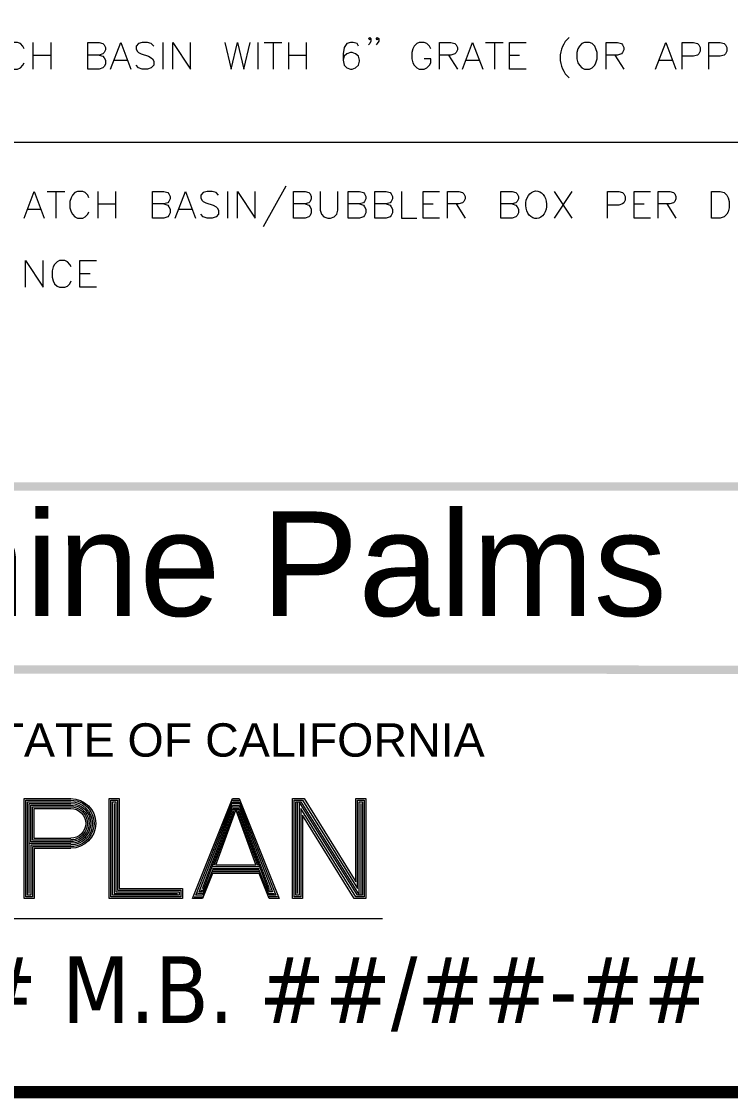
# Model space of a CAD drawing. Header units: millimetres. Extents: x -419 to 20046, y -14642 to 2638.
# Drawn here: x 30.054 to 32.18, y 0.481 to 3.709 of the extents above; entities that cross this region are included whole.
import ezdxf

# ---------------------------------------------------------------- set-up
doc = ezdxf.new("R2010")
doc.units = ezdxf.units.MM
for name, color, linetype in [('PDF11_----TB03', 7, 'Continuous'), ('PDF11_----TX03', 7, 'Continuous'), ('PDF11_24x36$-$Yucca$Valley$TB$CUP$----TB02', 7, 'Continuous'), ('PDF11_TEXT', 7, 'Continuous'), ('PDF11_VICINITY MAP', 7, 'Continuous')]:
    doc.layers.add(name, color=color, linetype=linetype)
doc.styles.add('PDF Arial', font='arial.ttf')
doc.styles.add('PDF Tahoma', font='tahoma.ttf')

msp = doc.modelspace()

# ---------------------------------------------------------------- linework, layer by layer
at = {"layer": 'PDF11_----TB03', "lineweight": 20}
for points in [[(30.2016, 1.2301), (30.0916, 1.2301), (30.0916, 1.0801), (30.0616, 1.0801), (30.0616, 1.3801), (30.2016, 1.3801, -0.999993), (30.202, 1.2309)], [(30.2016, 1.2351), (30.0866, 1.2351), (30.0866, 1.0851), (30.0666, 1.0851), (30.0666, 1.3751), (30.2016, 1.3751, -1.000003), (30.202, 1.2359)], [(30.2016, 1.2401), (30.0816, 1.2401), (30.0816, 1.0901), (30.0716, 1.0901), (30.0716, 1.3701), (30.2016, 1.3701, -0.999999), (30.202, 1.2409)], [(30.0766, 1.0951), (30.0766, 1.3651), (30.2016, 1.3651, -0.999994), (30.202, 1.2459)], [(30.2016, 1.2501), (30.0816, 1.2501), (30.0816, 1.3601), (30.2016, 1.3601, -1.000007), (30.202, 1.2509)], [(30.2016, 1.2551), (30.0866, 1.2551), (30.0866, 1.3551), (30.2016, 1.3551, -1.000001), (30.202, 1.2559)], [(30.2016, 1.2601), (30.0916, 1.2601), (30.0916, 1.3501), (30.2016, 1.3501, -0.999994), (30.202, 1.2609)]]:
    msp.add_lwpolyline(points, format="xyb", dxfattribs=at)
for points in [[(30.3166, 1.0801), (30.3166, 1.3801), (30.3466, 1.3801), (30.3466, 1.1101), (30.5366, 1.1101), (30.5366, 1.0801)], [(30.3216, 1.0851), (30.3216, 1.3751), (30.3416, 1.3751), (30.3416, 1.1051), (30.5316, 1.1051), (30.5316, 1.0851)], [(30.3266, 1.0901), (30.3266, 1.3701), (30.3366, 1.3701), (30.3366, 1.1001), (30.5266, 1.1001), (30.5266, 1.0901)], [(30.5666, 1.0801), (30.6866, 1.3801), (30.7066, 1.3801), (30.8266, 1.0801), (30.7966, 1.0801), (30.7666, 1.1551), (30.6266, 1.1551), (30.5966, 1.0801)], [(30.5966, 1.0901), (30.5766, 1.0901), (30.6866, 1.3701), (30.7066, 1.3701), (30.8166, 1.0901), (30.7966, 1.0901), (30.7666, 1.1651), (30.6266, 1.1651)], [(30.8666, 1.0801), (30.8666, 1.3801), (30.9016, 1.3801), (31.0567, 1.1301), (31.0567, 1.3801), (31.0867, 1.3801), (31.0867, 1.0801), (31.0517, 1.0801), (30.8966, 1.3301), (30.8966, 1.0801)], [(30.8716, 1.0851), (30.8716, 1.3751), (30.8966, 1.3751), (31.0617, 1.1101), (31.0617, 1.3751), (31.0817, 1.3751), (31.0817, 1.0851), (31.0567, 1.0851), (30.8916, 1.3501), (30.8916, 1.0851)], [(30.8766, 1.0901), (30.8766, 1.3701), (30.8916, 1.3701), (31.0667, 1.0901), (31.0667, 1.3701), (31.0767, 1.3701), (31.0767, 1.0901), (31.0617, 1.0901), (30.8866, 1.3701), (30.8866, 1.0901)], [(30.6366, 1.1801), (30.6966, 1.3451), (30.7566, 1.1801)]]:
    msp.add_lwpolyline(points, close=True, dxfattribs=at)
for points in [[(30.3316, 1.3651), (30.3316, 1.0951), (30.5216, 1.0951)], [(30.6316, 1.1801), (30.6916, 1.3401), (30.6866, 1.3401), (30.5966, 1.1001), (30.5866, 1.1001), (30.6866, 1.3601), (30.7066, 1.3601), (30.8066, 1.1001), (30.7966, 1.1001), (30.7066, 1.3401), (30.7016, 1.3401), (30.7616, 1.1801)], [(30.6866, 1.3751), (30.7066, 1.3751)], [(30.7066, 1.3651), (30.6866, 1.3651)], [(30.8816, 1.0951), (30.8816, 1.3701)], [(31.0717, 1.3651), (31.0717, 1.0901)], [(30.5966, 1.1101), (30.6866, 1.3501), (30.7066, 1.3501), (30.7966, 1.1101)], [(30.6866, 1.3551), (30.7066, 1.3551)], [(30.7066, 1.3451), (30.6866, 1.3451)], [(30.2016, 1.2451), (30.0766, 1.2451)], [(30.7666, 1.1751), (30.6266, 1.1751)], [(30.6266, 1.1701), (30.7666, 1.1701)], [(30.7666, 1.1601), (30.6266, 1.1601)], [(30.5916, 1.1051), (30.5966, 1.1051)], [(30.8016, 1.1051), (30.7966, 1.1051)], [(30.5716, 1.0851), (30.5966, 1.0851)], [(30.5966, 1.0951), (30.5816, 1.0951)], [(30.7966, 1.0951), (30.8116, 1.0951)], [(30.8216, 1.0851), (30.7966, 1.0851)], [(28.0406, 1.0201), (31.1367, 1.0201)]]:
    msp.add_lwpolyline(points, dxfattribs=at)
at = {"layer": 'PDF11_----TX03', "lineweight": 20}
for points in [[(31.1017, 3.6586), (31.0983, 3.6545), (31.0942, 3.6586), (31.0983, 3.662), (31.1017, 3.6586), (31.1017, 3.6511), (31.0983, 3.6436), (31.0942, 3.6395)], [(31.125, 3.6586), (31.1208, 3.6545), (31.1175, 3.6586), (31.1208, 3.662), (31.125, 3.6586), (31.125, 3.6511), (31.1208, 3.6436), (31.1175, 3.6395)], [(30.0616, 3.6278), (30.0582, 3.6353), (30.0507, 3.6436), (30.0424, 3.647), (30.0274, 3.647), (30.0199, 3.6436), (30.0124, 3.6353), (30.0082, 3.6278), (30.0049, 3.617), (30.0049, 3.5978), (30.0082, 3.5861), (30.0124, 3.5786), (30.0199, 3.5711), (30.0274, 3.567), (30.0424, 3.567), (30.0507, 3.5711), (30.0582, 3.5786), (30.0616, 3.5861)], [(30.0882, 3.647), (30.0882, 3.567)], [(30.1416, 3.647), (30.1416, 3.567)], [(30.2866, 3.6086), (30.2983, 3.6053), (30.3016, 3.6011), (30.3058, 3.5936), (30.3058, 3.582), (30.3016, 3.5745), (30.2983, 3.5711), (30.2866, 3.567), (30.2524, 3.567), (30.2524, 3.647), (30.2866, 3.647), (30.2983, 3.6436), (30.3016, 3.6395), (30.3058, 3.632), (30.3058, 3.6245), (30.3016, 3.617), (30.2983, 3.6128), (30.2866, 3.6086), (30.2524, 3.6086)], [(30.3208, 3.567), (30.3516, 3.647), (30.3816, 3.567)], [(30.4508, 3.6353), (30.4424, 3.6436), (30.4316, 3.647), (30.4158, 3.647), (30.4049, 3.6436), (30.3974, 3.6353), (30.3974, 3.6278), (30.4008, 3.6203), (30.4049, 3.617), (30.4124, 3.6128), (30.4349, 3.6053), (30.4424, 3.6011), (30.4466, 3.5978), (30.4508, 3.5903), (30.4508, 3.5786), (30.4424, 3.5711), (30.4316, 3.567), (30.4158, 3.567), (30.4049, 3.5711), (30.3974, 3.5786)], [(30.4774, 3.647), (30.4774, 3.567)], [(30.5074, 3.567), (30.5074, 3.647), (30.5608, 3.567), (30.5608, 3.647)], [(30.6641, 3.647), (30.6825, 3.567), (30.7016, 3.647), (30.7208, 3.567), (30.74, 3.647)], [(30.7625, 3.647), (30.7625, 3.567)], [(30.7816, 3.647), (30.835, 3.647)], [(30.8083, 3.647), (30.8083, 3.567)], [(30.8541, 3.647), (30.8541, 3.567)], [(30.9075, 3.647), (30.9075, 3.567)], [(31.0642, 3.6353), (31.06, 3.6436), (31.0483, 3.647), (31.0408, 3.647), (31.0291, 3.6436), (31.0216, 3.632), (31.0183, 3.6128), (31.0183, 3.5936), (31.0216, 3.5786), (31.0291, 3.5711), (31.0408, 3.567), (31.045, 3.567), (31.0558, 3.5711), (31.0642, 3.5786), (31.0675, 3.5903), (31.0675, 3.5936), (31.0642, 3.6053), (31.0558, 3.6128), (31.045, 3.617), (31.0408, 3.617), (31.0291, 3.6128), (31.0216, 3.6053), (31.0183, 3.5936)], [(31.2808, 3.6278), (31.2775, 3.6353), (31.2692, 3.6436), (31.2617, 3.647), (31.2467, 3.647), (31.2392, 3.6436), (31.2317, 3.6353), (31.2275, 3.6278), (31.2242, 3.617), (31.2242, 3.5978), (31.2275, 3.5861), (31.2317, 3.5786), (31.2392, 3.5711), (31.2467, 3.567), (31.2617, 3.567), (31.2692, 3.5711), (31.2775, 3.5786), (31.2808, 3.5861), (31.2808, 3.5978), (31.2617, 3.5978)], [(31.3075, 3.567), (31.3075, 3.647), (31.3417, 3.647), (31.3533, 3.6436), (31.3575, 3.6395), (31.3608, 3.632), (31.3608, 3.6245), (31.3575, 3.617), (31.3533, 3.6128), (31.3417, 3.6086), (31.3075, 3.6086)], [(31.3758, 3.567), (31.4067, 3.647), (31.4375, 3.567)], [(31.445, 3.647), (31.4984, 3.647)], [(31.4717, 3.647), (31.4717, 3.567)], [(31.5667, 3.567), (31.5175, 3.567), (31.5175, 3.647), (31.5667, 3.647)], [(31.8067, 3.567), (31.8067, 3.647), (31.8409, 3.647), (31.8525, 3.6436), (31.8559, 3.6395), (31.86, 3.632), (31.86, 3.6245), (31.8559, 3.617), (31.8525, 3.6128), (31.8409, 3.6086), (31.8067, 3.6086)], [(31.9551, 3.567), (31.9859, 3.647), (32.0159, 3.567)], [(32.0351, 3.567), (32.0351, 3.647), (32.0692, 3.647), (32.0809, 3.6436), (32.0851, 3.6395), (32.0884, 3.632), (32.0884, 3.6203), (32.0851, 3.6128), (32.0809, 3.6086), (32.0692, 3.6053), (32.0351, 3.6053)], [(32.1151, 3.567), (32.1151, 3.647), (32.1492, 3.647), (32.1609, 3.6436), (32.1651, 3.6395), (32.1684, 3.632), (32.1684, 3.6203), (32.1651, 3.6128), (32.1609, 3.6086), (32.1492, 3.6053), (32.1151, 3.6053)], [(30.0882, 3.6086), (30.1416, 3.6086)], [(30.3324, 3.5936), (30.3708, 3.5936)], [(30.8541, 3.6086), (30.9075, 3.6086)], [(31.3342, 3.6086), (31.3608, 3.567)], [(31.3875, 3.5936), (31.4258, 3.5936)], [(31.5175, 3.6086), (31.5475, 3.6086)], [(31.8334, 3.6086), (31.86, 3.567)], [(31.9667, 3.5936), (32.0051, 3.5936)], [(30.0616, 3.1202), (30.0924, 3.2003), (30.1224, 3.1202)], [(30.1307, 3.2003), (30.1841, 3.2003)], [(30.1574, 3.2003), (30.1574, 3.1202)], [(30.2558, 3.1811), (30.2524, 3.1894), (30.2449, 3.1969), (30.2374, 3.2003), (30.2216, 3.2003), (30.2141, 3.1969), (30.2066, 3.1894), (30.2024, 3.1811), (30.1991, 3.1703), (30.1991, 3.1511), (30.2024, 3.1394), (30.2066, 3.1319), (30.2141, 3.1244), (30.2216, 3.1202), (30.2374, 3.1202), (30.2449, 3.1244), (30.2524, 3.1319), (30.2558, 3.1394)], [(30.2824, 3.2003), (30.2824, 3.1202)], [(30.3358, 3.2003), (30.3358, 3.1202)], [(30.4808, 3.1628), (30.4924, 3.1586), (30.4958, 3.1544), (30.4999, 3.1469), (30.4999, 3.1361), (30.4958, 3.1278), (30.4924, 3.1244), (30.4808, 3.1202), (30.4466, 3.1202), (30.4466, 3.2003), (30.4808, 3.2003), (30.4924, 3.1969), (30.4958, 3.1928), (30.4999, 3.1853), (30.4999, 3.1778), (30.4958, 3.1703), (30.4924, 3.1661), (30.4808, 3.1628), (30.4466, 3.1628)], [(30.5149, 3.1202), (30.5458, 3.2003), (30.5758, 3.1202)], [(30.645, 3.1894), (30.6375, 3.1969), (30.6258, 3.2003), (30.6108, 3.2003), (30.5991, 3.1969), (30.5916, 3.1894), (30.5916, 3.1811), (30.5949, 3.1736), (30.5991, 3.1703), (30.6066, 3.1661), (30.6291, 3.1586), (30.6375, 3.1544), (30.6408, 3.1511), (30.645, 3.1436), (30.645, 3.1319), (30.6375, 3.1244), (30.6258, 3.1202), (30.6108, 3.1202), (30.5991, 3.1244), (30.5916, 3.1319)], [(30.6716, 3.2003), (30.6716, 3.1202)], [(30.7016, 3.1202), (30.7016, 3.2003), (30.755, 3.1202), (30.755, 3.2003)], [(30.8466, 3.2161), (30.7783, 3.0936)], [(30.9041, 3.1628), (30.915, 3.1586), (30.9191, 3.1544), (30.9225, 3.1469), (30.9225, 3.1361), (30.9191, 3.1278), (30.915, 3.1244), (30.9041, 3.1202), (30.8691, 3.1202), (30.8691, 3.2003), (30.9041, 3.2003), (30.915, 3.1969), (30.9191, 3.1928), (30.9225, 3.1853), (30.9225, 3.1778), (30.9191, 3.1703), (30.915, 3.1661), (30.9041, 3.1628), (30.8691, 3.1628)], [(30.9491, 3.2003), (30.9491, 3.1436), (30.9533, 3.1319), (30.9608, 3.1244), (30.9725, 3.1202), (30.98, 3.1202), (30.9916, 3.1244), (30.9991, 3.1319), (31.0025, 3.1436), (31.0025, 3.2003)], [(31.0675, 3.1628), (31.0792, 3.1586), (31.0825, 3.1544), (31.0867, 3.1469), (31.0867, 3.1361), (31.0825, 3.1278), (31.0792, 3.1244), (31.0675, 3.1202), (31.0333, 3.1202), (31.0333, 3.2003), (31.0675, 3.2003), (31.0792, 3.1969), (31.0825, 3.1928), (31.0867, 3.1853), (31.0867, 3.1778), (31.0825, 3.1703), (31.0792, 3.1661), (31.0675, 3.1628), (31.0333, 3.1628)], [(31.1475, 3.1628), (31.1592, 3.1586), (31.1625, 3.1544), (31.1667, 3.1469), (31.1667, 3.1361), (31.1625, 3.1278), (31.1592, 3.1244), (31.1475, 3.1202), (31.1133, 3.1202), (31.1133, 3.2003), (31.1475, 3.2003), (31.1592, 3.1969), (31.1625, 3.1928), (31.1667, 3.1853), (31.1667, 3.1778), (31.1625, 3.1703), (31.1592, 3.1661), (31.1475, 3.1628), (31.1133, 3.1628)], [(31.1933, 3.2003), (31.1933, 3.1202), (31.2392, 3.1202)], [(31.3075, 3.1202), (31.2583, 3.1202), (31.2583, 3.2003), (31.3075, 3.2003)], [(31.3308, 3.1202), (31.3308, 3.2003), (31.365, 3.2003), (31.3758, 3.1969), (31.38, 3.1928), (31.3842, 3.1853), (31.3842, 3.1778), (31.38, 3.1703), (31.3758, 3.1661), (31.365, 3.1628), (31.3308, 3.1628)], [(31.525, 3.1628), (31.5359, 3.1586), (31.54, 3.1544), (31.5442, 3.1469), (31.5442, 3.1361), (31.54, 3.1278), (31.5359, 3.1244), (31.525, 3.1202), (31.4909, 3.1202), (31.4909, 3.2003), (31.525, 3.2003), (31.5359, 3.1969), (31.54, 3.1928), (31.5442, 3.1853), (31.5442, 3.1778), (31.54, 3.1703), (31.5359, 3.1661), (31.525, 3.1628), (31.4909, 3.1628)], [(31.6509, 3.2003), (31.7042, 3.1202)], [(31.7042, 3.2003), (31.6509, 3.1202)], [(31.8109, 3.1202), (31.8109, 3.2003), (31.845, 3.2003), (31.8559, 3.1969), (31.86, 3.1928), (31.8642, 3.1853), (31.8642, 3.1736), (31.86, 3.1661), (31.8559, 3.1628), (31.845, 3.1586), (31.8109, 3.1586)], [(31.9401, 3.1202), (31.8909, 3.1202), (31.8909, 3.2003), (31.9401, 3.2003)], [(31.9626, 3.1202), (31.9626, 3.2003), (31.9976, 3.2003), (32.0084, 3.1969), (32.0126, 3.1928), (32.0159, 3.1853), (32.0159, 3.1778), (32.0126, 3.1703), (32.0084, 3.1661), (31.9976, 3.1628), (31.9626, 3.1628)], [(30.0732, 3.1469), (30.1116, 3.1469)], [(30.2824, 3.1628), (30.3358, 3.1628)], [(30.5266, 3.1469), (30.5649, 3.1469)], [(31.2583, 3.1628), (31.2883, 3.1628)], [(31.3575, 3.1628), (31.3842, 3.1202)], [(31.8909, 3.1628), (31.9209, 3.1628)], [(31.9892, 3.1628), (32.0159, 3.1202)], [(30.0657, 2.9127), (30.0657, 2.9927), (30.1191, 2.9127), (30.1191, 2.9927)], [(30.2024, 2.9736), (30.1991, 2.9811), (30.1916, 2.9886), (30.1841, 2.9927), (30.1682, 2.9927), (30.1607, 2.9886), (30.1532, 2.9811), (30.1491, 2.9736), (30.1457, 2.9619), (30.1457, 2.9427), (30.1491, 2.9319), (30.1532, 2.9236), (30.1607, 2.9161), (30.1682, 2.9127), (30.1841, 2.9127), (30.1916, 2.9161), (30.1991, 2.9236), (30.2024, 2.9319)], [(30.2791, 2.9127), (30.2291, 2.9127), (30.2291, 2.9927), (30.2791, 2.9927)], [(30.2291, 2.9544), (30.2599, 2.9544)]]:
    msp.add_lwpolyline(points, dxfattribs=at)
for points in [[(31.7417, 3.647), (31.7342, 3.6436), (31.7267, 3.6353), (31.7225, 3.6278), (31.7192, 3.617), (31.7192, 3.5978), (31.7225, 3.5861), (31.7267, 3.5786), (31.7342, 3.5711), (31.7417, 3.567), (31.7575, 3.567), (31.765, 3.5711), (31.7725, 3.5786), (31.7759, 3.5861), (31.78, 3.5978), (31.78, 3.617), (31.7759, 3.6278), (31.7725, 3.6353), (31.765, 3.6436), (31.7575, 3.647)], [(32.1226, 3.1202), (32.1226, 3.2003), (32.1492, 3.2003), (32.1609, 3.1969), (32.1684, 3.1894), (32.1726, 3.1811), (32.1759, 3.1703), (32.1759, 3.1511), (32.1726, 3.1394), (32.1684, 3.1319), (32.1609, 3.1244), (32.1492, 3.1202)]]:
    msp.add_lwpolyline(points, close=True, dxfattribs=at)
msp.add_arc((31.7509, 3.6011), 0.082, 132.117, 227.883, dxfattribs=at)
msp.add_ellipse((31.5972, 3.1603), major_axis=(-0.0002, 0.0413), ratio=0.759571, start_param=0.2486793409523053, end_param=6.531864648131892, dxfattribs=at)
at = {"layer": 'PDF11_24x36$-$Yucca$Valley$TB$CUP$----TB02', "lineweight": 0, "const_width": 0.0375}
msp.add_lwpolyline([(35.4024, 0.4996), (35.4024, 23.5006), (0.9184, 23.5006), (0.9184, 0.4996)], close=True, dxfattribs=at)
at = {"layer": 'PDF11_24x36$-$Yucca$Valley$TB$CUP$----TB02', "transparency": 33554559}
for points in [[(0.9367, 2.3277), (0.9367, 2.3027), (35.3837, 2.3277)], [(0.9367, 2.3027), (35.3837, 2.3277), (35.3837, 2.3027)], [(24.922, 1.7801), (24.922, 1.7551), (34.0861, 1.7785)], [(24.922, 1.7551), (34.0861, 1.7785), (34.0861, 1.7535)]]:
    msp.add_solid(points, dxfattribs=at)
at = {"layer": 'PDF11_VICINITY MAP', "lineweight": 18}
msp.add_lwpolyline([(29.8599, 3.3478), (34.7053, 3.3478)], dxfattribs=at)

# ---------------------------------------------------------------- texts
at = {"layer": 'PDF11_TEXT', "attachment_point": 7}
for s, insert, char_height, style in [('City Of Twentynine Palms', (26.9522, 1.8327), 0.313445, 'PDF Arial'), ('COUNTY OF SAN BERNARDINO, STATE OF CALIFORNIA', (27.6864, 1.487), 0.100003, 'PDF Arial'), ('LOT ##, TRACT #### M.B. ##/##-##', (27.375, 0.6749), 0.199995, 'PDF Tahoma')]:
    msp.add_mtext(s, dxfattribs=dict(at, insert=insert, char_height=char_height, style=style))

doc.saveas('drawing.dxf')
